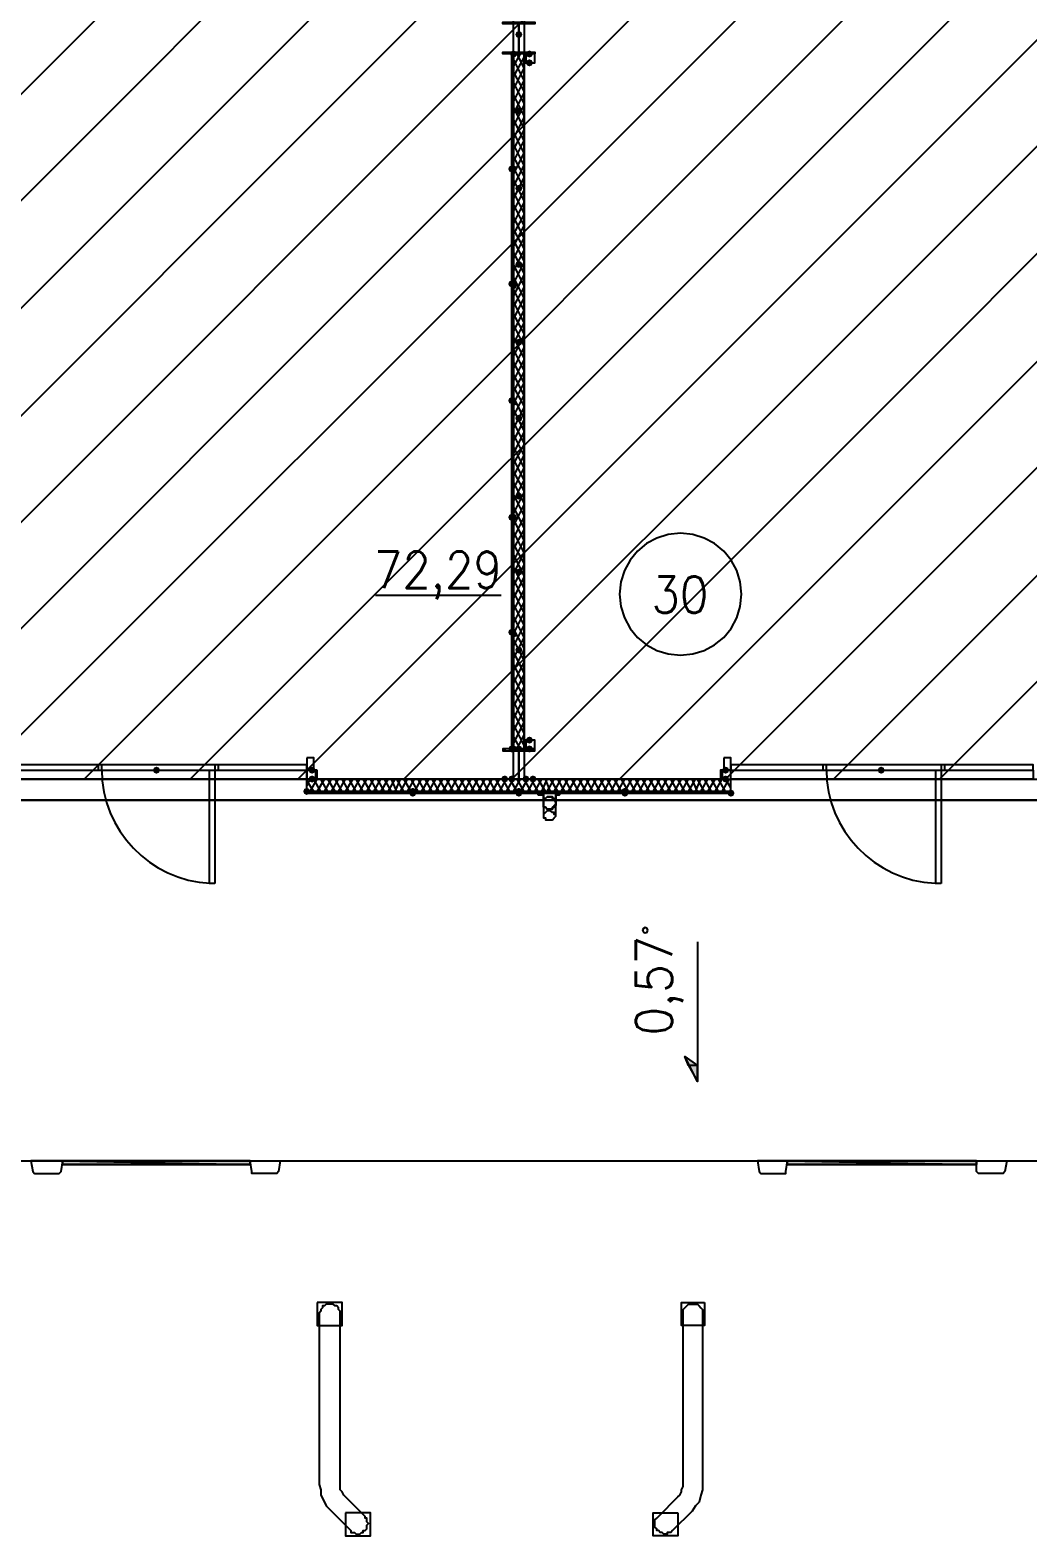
# Model space of a CAD drawing. Header units: millimetres. Extents: x 0 to 420, y 0 to 297.
# Drawn here: x 262.45 to 286.34, y 100.33 to 136.38 of the extents above; entities that cross this region are included whole.
import ezdxf

# ---------------------------------------------------------------- set-up
doc = ezdxf.new("R2010")
doc.units = ezdxf.units.MM
doc.layers.get('0').update_dxf_attribs({"linetype": 'CONTINUOUS'})
doc.styles.get("Standard").update_dxf_attribs({"font": 'STANDARD'})

msp = doc.modelspace()

# ---------------------------------------------------------------- hatches: boundary and pattern name
at = {"true_color": 0x000007}
for points in [[(274.235333, 136.271), (274.210462, 136.211204), (274.150667, 136.186333), (274.090871, 136.211204), (274.066, 136.271), (274.090871, 136.330796), (274.150667, 136.355667), (274.210462, 136.330796)], [(274.108333, 135.805333), (274.083463, 135.745537), (274.023667, 135.720667), (273.963871, 135.745537), (273.939, 135.805333), (273.963871, 135.865129), (274.023667, 135.89), (274.083462, 135.865129)], [(274.489333, 135.805333), (274.464462, 135.745537), (274.404667, 135.720667), (274.344871, 135.745537), (274.32, 135.805333), (274.344871, 135.865129), (274.404667, 135.89), (274.464462, 135.865129)], [(274.489333, 135.593667), (274.464462, 135.533871), (274.404667, 135.509), (274.344871, 135.533871), (274.32, 135.593667), (274.344871, 135.653462), (274.404667, 135.678333), (274.464462, 135.653463)], [(274.235333, 134.450667), (274.210462, 134.390871), (274.150667, 134.366), (274.090871, 134.390871), (274.066, 134.450667), (274.090871, 134.510462), (274.150667, 134.535333), (274.210462, 134.510463)], [(274.235333, 132.588), (274.210462, 132.528204), (274.150667, 132.503333), (274.090871, 132.528204), (274.066, 132.588), (274.090871, 132.647796), (274.150667, 132.672667), (274.210462, 132.647796)], [(274.235333, 130.767667), (274.210462, 130.707871), (274.150667, 130.683), (274.090871, 130.707871), (274.066, 130.767667), (274.090871, 130.827462), (274.150667, 130.852333), (274.210462, 130.827463)], [(274.235333, 128.905), (274.210462, 128.845204), (274.150667, 128.820333), (274.090871, 128.845204), (274.066, 128.905), (274.090871, 128.964796), (274.150667, 128.989667), (274.210462, 128.964796)], [(274.235333, 127.084667), (274.210462, 127.024871), (274.150667, 127), (274.090871, 127.024871), (274.066, 127.084667), (274.090871, 127.144462), (274.150667, 127.169333), (274.210462, 127.144463)], [(274.235333, 125.222), (274.210462, 125.162204), (274.150667, 125.137333), (274.090871, 125.162204), (274.066, 125.222), (274.090871, 125.281796), (274.150667, 125.306667), (274.210462, 125.281796)], [(274.235333, 123.401667), (274.210462, 123.341871), (274.150667, 123.317), (274.090871, 123.341871), (274.066, 123.401667), (274.090871, 123.461462), (274.150667, 123.486333), (274.210462, 123.461463)], [(274.235333, 121.539), (274.210462, 121.479204), (274.150667, 121.454333), (274.090871, 121.479204), (274.066, 121.539), (274.090871, 121.598796), (274.150667, 121.623667), (274.210462, 121.598796)], [(274.489333, 119.38), (274.464462, 119.320204), (274.404667, 119.295333), (274.344871, 119.320204), (274.32, 119.38), (274.344871, 119.439796), (274.404667, 119.464667), (274.464462, 119.439796)], [(274.108333, 119.168333), (274.083463, 119.108538), (274.023667, 119.083667), (273.963871, 119.108538), (273.939, 119.168333), (273.963871, 119.228129), (274.023667, 119.253), (274.083462, 119.228129)], [(274.235333, 119.168333), (274.210462, 119.108538), (274.150667, 119.083667), (274.090871, 119.108538), (274.066, 119.168333), (274.090871, 119.228129), (274.150667, 119.253), (274.210462, 119.228129)], [(274.489333, 119.168333), (274.464462, 119.108538), (274.404667, 119.083667), (274.344871, 119.108538), (274.32, 119.168333), (274.344871, 119.228129), (274.404667, 119.253), (274.464462, 119.228129)], [(265.557, 118.660333), (265.532129, 118.600538), (265.472333, 118.575667), (265.412537, 118.600538), (265.387667, 118.660333), (265.412537, 118.720129), (265.472333, 118.745), (265.532129, 118.720129)], [(265.557, 118.660333), (265.532129, 118.600538), (265.472333, 118.575667), (265.412537, 118.600538), (265.387667, 118.660333), (265.412537, 118.720129), (265.472333, 118.745), (265.532129, 118.720129)], [(269.282333, 118.660333), (269.257462, 118.600538), (269.197667, 118.575667), (269.137871, 118.600538), (269.113, 118.660333), (269.137871, 118.720129), (269.197667, 118.745), (269.257462, 118.720129)], [(279.188333, 118.660333), (279.163462, 118.600538), (279.103667, 118.575667), (279.043871, 118.600538), (279.019, 118.660333), (279.043871, 118.720129), (279.103667, 118.745), (279.163462, 118.720129)], [(282.913667, 118.660333), (282.888796, 118.600538), (282.829, 118.575667), (282.769204, 118.600538), (282.744333, 118.660333), (282.769204, 118.720129), (282.829, 118.745), (282.888796, 118.720129)], [(282.913667, 118.660333), (282.888796, 118.600538), (282.829, 118.575667), (282.769204, 118.600538), (282.744333, 118.660333), (282.769204, 118.720129), (282.829, 118.745), (282.888796, 118.720129)], [(269.282333, 118.448667), (269.257462, 118.388871), (269.197667, 118.364), (269.137871, 118.388871), (269.113, 118.448667), (269.137871, 118.508462), (269.197667, 118.533333), (269.257462, 118.508463)], [(273.896667, 118.448667), (273.871796, 118.388871), (273.812, 118.364), (273.752204, 118.388871), (273.727333, 118.448667), (273.752204, 118.508462), (273.812, 118.533333), (273.871796, 118.508463)], [(274.066, 118.448667), (274.041129, 118.388871), (273.981333, 118.364), (273.921538, 118.388871), (273.896667, 118.448667), (273.921537, 118.508462), (273.981333, 118.533333), (274.041129, 118.508463)], [(274.404667, 118.448667), (274.379796, 118.388871), (274.32, 118.364), (274.260204, 118.388871), (274.235333, 118.448667), (274.260204, 118.508462), (274.32, 118.533333), (274.379796, 118.508463)], [(274.574, 118.448667), (274.549129, 118.388871), (274.489333, 118.364), (274.429538, 118.388871), (274.404667, 118.448667), (274.429537, 118.508462), (274.489333, 118.533333), (274.549129, 118.508463)], [(279.188333, 118.448667), (279.163462, 118.388871), (279.103667, 118.364), (279.043871, 118.388871), (279.019, 118.448667), (279.043871, 118.508462), (279.103667, 118.533333), (279.163462, 118.508463)]]:
    msp.add_hatch(color=0, dxfattribs=at).paths.add_polyline_path(points, flags=0)
at = {"true_color": 0x0000fe}
for points in [[(274.108333, 135.805333), (274.083463, 135.745537), (274.023667, 135.720667), (273.963871, 135.745537), (273.939, 135.805333), (273.963871, 135.865129), (274.023667, 135.89), (274.083462, 135.865129)], [(274.108333, 135.805333), (274.083463, 135.745537), (274.023667, 135.720667), (273.963871, 135.745537), (273.939, 135.805333), (273.963871, 135.865129), (274.023667, 135.89), (274.083462, 135.865129)], [(274.066, 133.053667), (274.041129, 132.993871), (273.981333, 132.969), (273.921538, 132.993871), (273.896667, 133.053667), (273.921537, 133.113462), (273.981333, 133.138333), (274.041129, 133.113463)], [(274.108333, 133.053667), (274.083463, 132.993871), (274.023667, 132.969), (273.963871, 132.993871), (273.939, 133.053667), (273.963871, 133.113462), (274.023667, 133.138333), (274.083462, 133.113463)], [(274.066, 130.302), (274.041129, 130.242204), (273.981333, 130.217333), (273.921538, 130.242204), (273.896667, 130.302), (273.921537, 130.361796), (273.981333, 130.386667), (274.041129, 130.361796)], [(274.108333, 130.259667), (274.083463, 130.199871), (274.023667, 130.175), (273.963871, 130.199871), (273.939, 130.259667), (273.963871, 130.319462), (274.023667, 130.344333), (274.083462, 130.319463)], [(274.066, 127.508), (274.041129, 127.448204), (273.981333, 127.423333), (273.921538, 127.448204), (273.896667, 127.508), (273.921537, 127.567796), (273.981333, 127.592667), (274.041129, 127.567796)], [(274.108333, 127.465667), (274.083463, 127.405871), (274.023667, 127.381), (273.963871, 127.405871), (273.939, 127.465667), (273.963871, 127.525462), (274.023667, 127.550333), (274.083462, 127.525463)], [(274.066, 124.714), (274.041129, 124.654204), (273.981333, 124.629333), (273.921538, 124.654204), (273.896667, 124.714), (273.921537, 124.773796), (273.981333, 124.798667), (274.041129, 124.773796)], [(274.108333, 124.714), (274.083463, 124.654204), (274.023667, 124.629333), (273.963871, 124.654204), (273.939, 124.714), (273.963871, 124.773796), (274.023667, 124.798667), (274.083462, 124.773796)], [(274.066, 121.962333), (274.041129, 121.902537), (273.981333, 121.877667), (273.921538, 121.902537), (273.896667, 121.962333), (273.921537, 122.022129), (273.981333, 122.047), (274.041129, 122.022129)], [(274.108333, 121.92), (274.083463, 121.860204), (274.023667, 121.835333), (273.963871, 121.860204), (273.939, 121.92), (273.963871, 121.979796), (274.023667, 122.004667), (274.083462, 121.979796)], [(274.066, 119.168333), (274.041129, 119.108538), (273.981333, 119.083667), (273.921538, 119.108538), (273.896667, 119.168333), (273.921537, 119.228129), (273.981333, 119.253), (274.041129, 119.228129)], [(269.155333, 118.152333), (269.130462, 118.092537), (269.070667, 118.067667), (269.010871, 118.092537), (268.986, 118.152333), (269.010871, 118.212129), (269.070667, 118.237), (269.130462, 118.212129)], [(271.695333, 118.152333), (271.670462, 118.092537), (271.610667, 118.067667), (271.550871, 118.092537), (271.526, 118.152333), (271.550871, 118.212129), (271.610667, 118.237), (271.670462, 118.212129)], [(274.235333, 118.152333), (274.210462, 118.092537), (274.150667, 118.067667), (274.090871, 118.092537), (274.066, 118.152333), (274.090871, 118.212129), (274.150667, 118.237), (274.210462, 118.212129)], [(274.235333, 118.152333), (274.210462, 118.092537), (274.150667, 118.067667), (274.090871, 118.092537), (274.066, 118.152333), (274.090871, 118.212129), (274.150667, 118.237), (274.210462, 118.212129)], [(276.775333, 118.152333), (276.750463, 118.092537), (276.690667, 118.067667), (276.630871, 118.092537), (276.606, 118.152333), (276.630871, 118.212129), (276.690667, 118.237), (276.750462, 118.212129)], [(271.695333, 118.11), (271.670462, 118.050204), (271.610667, 118.025333), (271.550871, 118.050204), (271.526, 118.11), (271.550871, 118.169796), (271.610667, 118.194667), (271.670462, 118.169796)], [(274.235333, 118.11), (274.210462, 118.050204), (274.150667, 118.025333), (274.090871, 118.050204), (274.066, 118.11), (274.090871, 118.169796), (274.150667, 118.194667), (274.210462, 118.169796)], [(274.235333, 118.11), (274.210462, 118.050204), (274.150667, 118.025333), (274.090871, 118.050204), (274.066, 118.11), (274.090871, 118.169796), (274.150667, 118.194667), (274.210462, 118.169796)], [(276.775333, 118.11), (276.750463, 118.050204), (276.690667, 118.025333), (276.630871, 118.050204), (276.606, 118.11), (276.630871, 118.169796), (276.690667, 118.194667), (276.750462, 118.169796)], [(279.315333, 118.11), (279.290462, 118.050204), (279.230667, 118.025333), (279.170871, 118.050204), (279.146, 118.11), (279.170871, 118.169796), (279.230667, 118.194667), (279.290462, 118.169796)]]:
    msp.add_hatch(color=0, dxfattribs=at).paths.add_polyline_path(points, flags=0)
at = {"true_color": 0x000007}
h = msp.add_hatch(color=0, dxfattribs=at)
h.paths.add_polyline_path([(274.023667, 135.805333), (273.981333, 135.805333), (274.023667, 119.168333)], flags=0)
h.paths.add_polyline_path([(273.981333, 135.805333), (274.023667, 119.168333), (273.981333, 119.168333)], flags=0)
h = msp.add_hatch(color=0, dxfattribs=at)
h.paths.add_polyline_path([(274.150667, 118.152333), (269.070667, 118.152333), (274.150667, 118.11)], flags=0)
h.paths.add_polyline_path([(269.070667, 118.152333), (274.150667, 118.11), (269.070667, 118.11)], flags=0)
h = msp.add_hatch(color=0, dxfattribs=at)
h.paths.add_polyline_path([(279.230667, 118.152333), (274.150667, 118.152333), (279.230667, 118.11)], flags=0)
h.paths.add_polyline_path([(274.150667, 118.152333), (279.230667, 118.11), (274.150667, 118.11)], flags=0)
h = msp.add_hatch(color=0, dxfattribs=at)
h.paths.add_polyline_path([(278.13, 111.802333), (278.426333, 111.590667), (278.214667, 111.590667)], flags=0)
h.paths.add_polyline_path([(278.426333, 111.590667), (278.214667, 111.590667), (278.426333, 111.209667)], flags=0)
at = {"true_color": 0x0000fc}
h = msp.add_hatch(color=0, dxfattribs=at)
h.paths.add_polyline_path([(267.716, 109.304667), (263.228667, 109.304667), (267.716, 109.22)], flags=0)
h.paths.add_polyline_path([(263.228667, 109.304667), (267.716, 109.22), (263.228667, 109.22)], flags=0)
h = msp.add_hatch(color=0, dxfattribs=at)
h.paths.add_polyline_path([(285.115, 109.304667), (280.585333, 109.304667), (285.115, 109.22)], flags=0)
h.paths.add_polyline_path([(280.585333, 109.304667), (285.115, 109.22), (280.585333, 109.22)], flags=0)

# ---------------------------------------------------------------- linework, layer by layer
at = {"color": 0, "true_color": 0x000007}
for points in [[(105.156, 117.940667), (390.990667, 117.940667), (390.990667, 235.627333), (105.156, 235.627333)], [(274.023667, 118.448667), (274.023667, 152.908), (273.769667, 152.908), (260.604, 152.908), (256.413, 152.908), (256.413, 118.448667)], [(274.277667, 118.448667), (291.380333, 118.448667), (291.380333, 152.908), (291.168667, 152.908), (278.003, 152.908), (274.277667, 152.908)], [(274.531667, 135.805333), (273.769667, 135.805333), (273.769667, 135.847667), (274.150667, 135.847667), (274.150667, 136.525), (273.769667, 136.525), (273.769667, 136.567333), (274.531667, 136.567333), (274.531667, 136.525), (274.150667, 136.525), (274.150667, 135.847667), (274.531667, 135.847667)], [(274.023667, 135.805333), (273.981333, 135.805333), (274.023667, 119.168333)], [(273.981333, 135.805333), (274.023667, 119.168333), (273.981333, 119.168333)], [(274.023667, 119.168333), (274.023667, 135.805333), (273.981333, 135.805333), (273.981333, 119.168333)], [(274.023667, 119.168333), (274.023667, 135.805333), (273.981333, 135.805333), (273.981333, 119.168333)], [(274.023667, 135.805333), (274.023667, 119.168333), (274.277667, 119.168333), (274.277667, 135.805333)], [(274.531667, 135.805333), (274.32, 135.805333), (274.32, 135.593667), (274.531667, 135.593667), (274.531667, 135.805333), (274.277667, 135.805333), (274.277667, 135.593667), (274.531667, 135.593667)], [(274.531667, 119.38), (274.32, 119.38), (274.32, 119.168333), (274.531667, 119.168333), (274.531667, 119.38), (274.277667, 119.38), (274.277667, 119.168333), (274.531667, 119.168333)], [(269.070667, 118.956667), (269.070667, 118.660333), (269.24, 118.660333), (269.24, 118.956667)], [(274.531667, 119.168333), (273.769667, 119.168333), (273.769667, 119.126), (274.150667, 119.126), (274.150667, 118.448667), (273.769667, 118.448667), (274.531667, 118.448667), (274.150667, 118.448667), (274.150667, 119.126), (274.531667, 119.126)], [(279.061333, 118.956667), (279.061333, 118.660333), (279.230667, 118.660333), (279.230667, 118.956667)], [(261.831667, 118.660333), (269.070667, 118.660333), (269.070667, 118.787333), (261.831667, 118.787333)], [(264.075333, 118.660333), (264.16, 118.660333), (264.16, 118.787333), (264.075333, 118.787333)], [(266.869333, 115.951), (266.742333, 115.951), (266.742333, 118.660333), (266.869333, 118.660333)], [(266.869333, 118.660333), (266.954, 118.660333), (266.954, 118.787333), (266.869333, 118.787333)], [(269.324667, 118.660333), (269.070667, 118.660333), (269.070667, 118.448667), (269.324667, 118.448667)], [(269.282333, 118.660333), (269.282333, 118.448667), (269.070667, 118.448667), (269.070667, 118.660333)], [(279.230667, 118.660333), (279.019, 118.660333), (279.019, 118.448667), (279.230667, 118.448667), (279.230667, 118.660333), (278.976667, 118.660333), (278.976667, 118.448667), (279.230667, 118.448667)], [(279.230667, 118.660333), (286.469667, 118.660333), (286.469667, 118.787333), (279.230667, 118.787333)], [(281.432, 118.660333), (281.516667, 118.660333), (281.516667, 118.787333), (281.432, 118.787333)], [(284.268333, 115.951), (284.141333, 115.951), (284.141333, 118.660333), (284.268333, 118.660333)], [(284.268333, 118.660333), (284.353, 118.660333), (284.353, 118.787333), (284.268333, 118.787333)], [(117.263333, 109.304667), (378.883333, 109.304667), (378.883333, 117.940667), (117.263333, 117.940667)], [(274.150667, 118.152333), (269.070667, 118.152333), (274.150667, 118.11)], [(269.070667, 118.152333), (274.150667, 118.11), (269.070667, 118.11)], [(269.070667, 118.11), (274.150667, 118.11), (274.150667, 118.152333), (269.070667, 118.152333)], [(269.070667, 118.11), (274.150667, 118.11), (274.150667, 118.152333), (269.070667, 118.152333)], [(279.230667, 118.152333), (274.150667, 118.152333), (279.230667, 118.11)], [(274.150667, 118.152333), (279.230667, 118.11), (274.150667, 118.11)], [(279.230667, 118.152333), (274.150667, 118.152333), (274.150667, 118.11), (279.230667, 118.11)], [(279.230667, 118.152333), (274.150667, 118.152333), (274.150667, 118.11), (279.230667, 118.11)], [(274.616333, 118.11), (274.616333, 118.067667), (274.743333, 118.067667), (274.743333, 117.856), (274.743333, 117.813667), (274.743333, 117.771333), (274.785667, 117.771333), (274.828, 117.729), (274.870333, 117.729), (274.912667, 117.729), (274.955, 117.729), (274.955, 117.771333), (274.997333, 117.771333), (274.997333, 117.813667), (275.039667, 117.813667), (275.039667, 117.856), (275.039667, 118.067667), (275.124333, 118.067667), (275.124333, 118.11), (275.039667, 118.11), (275.039667, 117.856), (274.997333, 117.813667), (274.997333, 117.771333), (274.955, 117.771333), (274.955, 117.729), (274.912667, 117.729), (274.870333, 117.729), (274.828, 117.729), (274.785667, 117.771333), (274.743333, 117.771333), (274.743333, 117.813667), (274.743333, 117.856), (274.743333, 118.11), (274.616333, 118.11), (274.616333, 118.067667), (274.743333, 118.067667), (274.743333, 117.856), (274.743333, 117.813667), (274.743333, 117.771333), (274.785667, 117.771333), (274.828, 117.729), (274.870333, 117.729), (274.912667, 117.729), (274.955, 117.729), (274.955, 117.771333), (274.997333, 117.771333), (274.997333, 117.813667), (275.039667, 117.813667), (275.039667, 117.856), (275.039667, 118.067667), (275.124333, 118.067667), (275.124333, 118.11), (275.039667, 118.11), (275.039667, 117.856), (274.997333, 117.813667), (274.997333, 117.771333), (274.955, 117.771333), (274.955, 117.729), (274.912667, 117.729), (274.870333, 117.729), (274.828, 117.729), (274.785667, 117.771333), (274.743333, 117.771333), (274.743333, 117.813667), (274.743333, 117.856), (274.743333, 118.11), (274.616333, 118.11), (274.743333, 118.11), (274.743333, 117.856), (274.743333, 117.813667), (274.743333, 117.771333), (274.785667, 117.771333), (274.828, 117.729), (274.870333, 117.729), (274.912667, 117.729), (274.955, 117.729), (274.955, 117.771333), (274.997333, 117.771333), (274.997333, 117.813667), (275.039667, 117.856), (275.039667, 118.11), (275.124333, 118.11), (275.124333, 118.067667), (275.039667, 118.067667), (275.039667, 117.856), (275.039667, 117.813667), (274.997333, 117.813667), (274.997333, 117.771333), (274.955, 117.771333), (274.955, 117.729), (274.912667, 117.729), (274.870333, 117.729), (274.828, 117.729), (274.785667, 117.771333), (274.743333, 117.771333), (274.743333, 117.813667), (274.743333, 117.856), (274.743333, 118.067667), (274.616333, 118.067667)], [(274.743333, 117.856), (274.743333, 117.898333), (274.743333, 117.940667), (274.743333, 117.983), (274.785667, 117.983), (274.828, 118.025333), (274.870333, 118.025333), (274.912667, 118.025333), (274.955, 118.025333), (274.955, 117.983), (274.997333, 117.983), (274.997333, 117.940667), (275.039667, 117.898333), (275.039667, 117.856), (274.997333, 117.813667), (274.997333, 117.771333), (274.955, 117.771333), (274.955, 117.729), (274.912667, 117.729), (274.870333, 117.729), (274.828, 117.729), (274.785667, 117.771333), (274.743333, 117.771333), (274.743333, 117.813667), (274.743333, 117.856), (274.743333, 117.813667), (274.743333, 117.771333), (274.785667, 117.771333), (274.828, 117.729), (274.870333, 117.729), (274.912667, 117.729), (274.955, 117.729), (274.955, 117.771333), (274.997333, 117.771333), (274.997333, 117.813667), (275.039667, 117.856), (275.039667, 117.898333), (274.997333, 117.940667), (274.997333, 117.983), (274.955, 117.983), (274.955, 118.025333), (274.912667, 118.025333), (274.870333, 118.025333), (274.828, 118.025333), (274.785667, 117.983), (274.743333, 117.983), (274.743333, 117.940667), (274.743333, 117.898333)], [(275.039667, 117.856), (275.039667, 117.898333), (274.997333, 117.940667), (274.997333, 117.983), (274.955, 117.983), (274.955, 118.025333), (274.912667, 118.025333), (274.870333, 118.025333), (274.828, 118.025333), (274.785667, 117.983), (274.743333, 117.983), (274.743333, 117.940667), (274.743333, 117.898333), (274.743333, 117.856), (274.743333, 117.813667), (274.743333, 117.771333), (274.785667, 117.771333), (274.828, 117.729), (274.870333, 117.729), (274.912667, 117.729), (274.955, 117.729), (274.955, 117.771333), (274.997333, 117.771333), (274.997333, 117.813667)], [(274.743333, 117.559667), (274.743333, 117.517333), (274.785667, 117.517333), (274.785667, 117.475), (274.828, 117.475), (274.870333, 117.475), (274.912667, 117.475), (274.955, 117.475), (274.997333, 117.517333), (275.039667, 117.559667), (275.039667, 117.602), (274.997333, 117.602), (274.997333, 117.644333), (274.955, 117.644333), (274.912667, 117.686667), (274.870333, 117.686667), (274.828, 117.686667), (274.785667, 117.644333), (274.743333, 117.602)], [(277.241, 114.829167), (277.222394, 114.874061), (277.1775, 114.892667), (277.132606, 114.874061), (277.114, 114.829167), (277.132606, 114.784272), (277.1775, 114.765667), (277.222394, 114.784272)], [(278.13, 111.802333), (278.426333, 111.590667), (278.214667, 111.590667)], [(278.426333, 111.590667), (278.214667, 111.590667), (278.426333, 111.209667)], [(262.466667, 109.304667), (262.509, 109.050667), (262.551333, 109.008333), (263.144, 109.008333), (263.186333, 109.050667), (263.228667, 109.304667)], [(267.716, 109.22), (263.228667, 109.22), (263.228667, 109.304667), (267.716, 109.304667)], [(268.435667, 109.304667), (268.393333, 109.050667), (268.351, 109.008333), (267.758333, 109.008333), (267.758333, 109.050667), (267.716, 109.304667)], [(279.865667, 109.304667), (279.908, 109.050667), (279.950333, 109.008333), (280.543, 109.008333), (280.543, 109.050667), (280.585333, 109.304667)], [(285.115, 109.22), (280.585333, 109.22), (280.585333, 109.304667), (285.115, 109.304667)], [(285.834667, 109.304667), (285.792333, 109.050667), (285.75, 109.008333), (285.157333, 109.008333), (285.115, 109.050667), (285.115, 109.304667)], [(263.652, 109.22), (263.228667, 109.22), (263.652, 109.22), (264.498667, 109.22)], [(263.228667, 109.22), (263.355667, 109.22), (263.228667, 109.22), (263.948333, 109.22)], [(264.244667, 109.22), (263.652, 109.22), (264.244667, 109.22), (265.091333, 109.22)], [(264.795, 109.22), (264.244667, 109.22), (264.795, 109.22), (265.684, 109.22)], [(265.387667, 109.22), (264.795, 109.22), (265.387667, 109.22), (266.234333, 109.22)], [(265.980333, 109.22), (265.387667, 109.22), (265.980333, 109.22), (266.827, 109.22)], [(266.530667, 109.22), (265.980333, 109.22), (266.530667, 109.22), (267.419667, 109.22), (266.530667, 109.22), (265.980333, 109.22), (266.530667, 109.22), (267.419667, 109.22)], [(267.123333, 109.22), (266.530667, 109.22), (267.123333, 109.22), (267.716, 109.22)], [(267.716, 109.22), (267.123333, 109.22)], [(281.051, 109.22), (280.585333, 109.22), (281.051, 109.22), (281.897667, 109.22)], [(280.585333, 109.22), (280.754667, 109.22), (280.585333, 109.22), (281.347333, 109.22)], [(281.601333, 109.22), (281.051, 109.22), (281.601333, 109.22), (282.490333, 109.22)], [(282.194, 109.22), (281.601333, 109.22), (282.194, 109.22), (283.083, 109.22)], [(282.786667, 109.22), (282.194, 109.22), (282.786667, 109.22), (283.633333, 109.22)], [(283.337, 109.22), (282.786667, 109.22), (283.337, 109.22), (284.226, 109.22)], [(283.929667, 109.22), (283.337, 109.22), (283.929667, 109.22), (284.818667, 109.22), (283.929667, 109.22), (283.337, 109.22), (283.929667, 109.22), (284.818667, 109.22)], [(284.522333, 109.22), (283.929667, 109.22), (284.522333, 109.22), (285.115, 109.22)], [(285.115, 109.22), (284.522333, 109.22)], [(269.324667, 105.918), (269.324667, 105.367667), (269.917333, 105.367667), (269.917333, 105.918)], [(269.367, 105.621667), (269.367, 101.557667), (269.409333, 101.430667), (269.409333, 101.303667), (269.494, 101.134333), (269.536333, 101.049667), (269.663333, 100.922667), (270.129, 100.457), (270.129, 100.414667), (270.171333, 100.414667), (270.213667, 100.414667), (270.256, 100.372333), (270.298333, 100.372333), (270.340667, 100.372333), (270.383, 100.414667), (270.425333, 100.414667), (270.425333, 100.457), (270.467667, 100.457), (270.51, 100.499333), (270.51, 100.541667), (270.51, 100.584), (270.552333, 100.626333), (270.51, 100.668667), (270.51, 100.711), (270.51, 100.753333), (270.467667, 100.753333), (270.467667, 100.795667), (270.002, 101.261333), (269.959667, 101.303667), (269.917333, 101.388333), (269.875, 101.430667), (269.875, 101.515333), (269.875, 101.557667), (269.875, 105.621667), (269.875, 105.664), (269.875, 105.706333), (269.832667, 105.748667), (269.832667, 105.791), (269.790333, 105.833333), (269.748, 105.833333), (269.705667, 105.875667), (269.663333, 105.875667), (269.621, 105.875667), (269.578667, 105.875667), (269.536333, 105.875667), (269.494, 105.833333), (269.451667, 105.833333), (269.451667, 105.791), (269.409333, 105.748667), (269.409333, 105.706333), (269.367, 105.664)], [(278.553333, 105.621667), (278.553333, 101.557667), (278.553333, 101.430667), (278.511, 101.303667), (278.468667, 101.134333), (278.384, 101.049667), (278.299333, 100.922667), (277.833667, 100.457), (277.791333, 100.414667), (277.749, 100.414667), (277.706667, 100.414667), (277.706667, 100.372333), (277.664333, 100.372333), (277.622, 100.372333), (277.579667, 100.414667), (277.537333, 100.414667), (277.495, 100.457), (277.452667, 100.457), (277.452667, 100.499333), (277.410333, 100.541667), (277.410333, 100.584), (277.410333, 100.626333), (277.410333, 100.668667), (277.410333, 100.711), (277.452667, 100.753333), (277.495, 100.795667), (277.960667, 101.261333), (278.003, 101.303667), (278.045333, 101.388333), (278.045333, 101.430667), (278.087667, 101.515333), (278.087667, 101.557667), (278.087667, 105.621667), (278.087667, 105.664), (278.087667, 105.706333), (278.087667, 105.748667), (278.13, 105.791), (278.172333, 105.833333), (278.214667, 105.875667), (278.257, 105.875667), (278.299333, 105.875667), (278.341667, 105.875667), (278.384, 105.875667), (278.426333, 105.875667), (278.468667, 105.833333), (278.511, 105.791), (278.553333, 105.748667), (278.553333, 105.706333), (278.553333, 105.664)], [(278.595667, 105.918), (278.595667, 105.367667), (278.045333, 105.367667), (278.045333, 105.918)], [(270.002, 100.880333), (270.002, 100.33), (270.594667, 100.33), (270.594667, 100.880333)], [(277.960667, 100.880333), (277.960667, 100.33), (277.368, 100.33), (277.368, 100.880333)]]:
    msp.add_lwpolyline(points, close=True, dxfattribs=at)
at = {"color": 0, "true_color": 0x000004}
for points in [[(256.413001, 129.031999), (291.761334, 164.380333)], [(256.413001, 126.491999), (294.301334, 164.380333)], [(256.413001, 123.909666), (296.883667, 164.380333)], [(256.413001, 121.327333), (299.423667, 164.380333)], [(256.413001, 118.787333), (302.006, 164.380333)], [(258.614334, 118.448666), (304.546, 164.380333)], [(261.154334, 118.448666), (307.128334, 164.380333)], [(263.736667, 118.448666), (309.668334, 164.380333)], [(266.276667, 118.448666), (312.250667, 164.380333)], [(268.859001, 118.448666), (314.790667, 164.380333)], [(271.399001, 118.448666), (317.373, 164.380333)], [(273.981334, 118.448666), (319.913, 164.380333)], [(276.563667, 118.448666), (322.495334, 164.380333)], [(279.103667, 118.448666), (325.035334, 164.380333)], [(281.686001, 118.448666), (327.617667, 164.380333)], [(284.226001, 118.448666), (330.157667, 164.380333)]]:
    msp.add_lwpolyline(points, dxfattribs=at)
at = {"color": 0, "true_color": 0x000007}
for points in [[(274.150667, 135.805333), (274.150667, 136.567333)], [(273.812, 135.805333), (273.812, 135.847667)], [(273.981333, 135.805333), (273.981333, 135.847667)], [(274.023667, 135.805333), (274.023667, 119.168333), (273.981333, 135.805333), (273.981333, 119.168333)], [(274.023667, 135.509), (274.193, 135.805333)], [(274.023667, 135.255), (274.277667, 135.720667)], [(274.277667, 135.170333), (274.023667, 135.678333)], [(274.277667, 135.466667), (274.108333, 135.805333)], [(274.277667, 135.763), (274.277667, 135.805333)], [(274.32, 135.805333), (274.32, 135.847667)], [(274.489333, 135.805333), (274.489333, 135.847667)], [(274.023667, 134.958667), (274.277667, 135.466667)], [(274.277667, 134.916333), (274.023667, 135.382)], [(274.023667, 134.662333), (274.277667, 135.170333)], [(274.277667, 134.62), (274.023667, 135.128)], [(274.023667, 134.366), (274.277667, 134.874)], [(274.277667, 134.323667), (274.023667, 134.831667)], [(274.023667, 134.069667), (274.277667, 134.577667)], [(274.277667, 134.027333), (274.023667, 134.535333)], [(274.023667, 133.773333), (274.277667, 134.281333)], [(274.277667, 133.731), (274.023667, 134.239)], [(274.023667, 133.519333), (274.277667, 133.985)], [(274.277667, 133.434667), (274.023667, 133.942667)], [(274.023667, 133.223), (274.277667, 133.731)], [(274.277667, 133.138333), (274.023667, 133.646333)], [(274.023667, 132.926667), (274.277667, 133.434667)], [(274.277667, 132.884333), (274.023667, 133.35)], [(274.023667, 132.630333), (274.277667, 133.138333)], [(274.277667, 132.588), (274.023667, 133.096)], [(274.023667, 132.334), (274.277667, 132.842)], [(274.277667, 132.291667), (274.023667, 132.799667)], [(274.023667, 132.037667), (274.277667, 132.545667)], [(274.277667, 131.995333), (274.023667, 132.503333)], [(274.023667, 131.741333), (274.277667, 132.249333)], [(274.277667, 131.699), (274.023667, 132.207)], [(274.023667, 131.487333), (274.277667, 131.953)], [(274.277667, 131.402667), (274.023667, 131.910667)], [(274.023667, 131.191), (274.277667, 131.699)], [(274.277667, 131.148667), (274.023667, 131.614333)], [(274.023667, 130.894667), (274.277667, 131.402667)], [(274.277667, 130.852333), (274.023667, 131.360333)], [(274.023667, 130.598333), (274.277667, 131.106333)], [(274.277667, 130.556), (274.023667, 131.064)], [(274.023667, 130.302), (274.277667, 130.81)], [(274.277667, 130.259667), (274.023667, 130.767667)], [(274.023667, 130.005667), (274.277667, 130.513667)], [(274.277667, 129.963333), (274.023667, 130.471333)], [(274.023667, 129.751667), (274.277667, 130.217333)], [(274.277667, 129.667), (274.023667, 130.175)], [(274.023667, 129.455333), (274.277667, 129.963333)], [(274.277667, 129.370667), (274.023667, 129.878667)], [(274.023667, 129.159), (274.277667, 129.667)], [(274.277667, 129.116667), (274.023667, 129.582333)], [(274.023667, 128.862667), (274.277667, 129.370667)], [(274.277667, 128.820333), (274.023667, 129.328333)], [(274.023667, 128.566333), (274.277667, 129.074333)], [(274.277667, 128.524), (274.023667, 129.032)], [(274.023667, 128.27), (274.277667, 128.778)], [(274.277667, 128.227667), (274.023667, 128.735667)], [(274.023667, 127.973667), (274.277667, 128.481667)], [(274.277667, 127.931333), (274.023667, 128.439333)], [(274.023667, 127.719667), (274.277667, 128.185333)], [(274.277667, 127.635), (274.023667, 128.143)], [(274.023667, 127.423333), (274.277667, 127.931333)], [(274.277667, 127.381), (274.023667, 127.846667)], [(274.023667, 127.127), (274.277667, 127.635)], [(274.277667, 127.084667), (274.023667, 127.592667)], [(274.023667, 126.830667), (274.277667, 127.338667)], [(274.277667, 126.788333), (274.023667, 127.296333)], [(274.023667, 126.534333), (274.277667, 127.042333)], [(274.277667, 126.492), (274.023667, 127)], [(274.023667, 126.238), (274.277667, 126.746)], [(274.277667, 126.195667), (274.023667, 126.703667)], [(274.023667, 125.984), (274.277667, 126.449667)], [(274.277667, 125.899333), (274.023667, 126.407333)], [(274.023667, 125.687667), (274.277667, 126.195667)], [(274.277667, 125.603), (274.023667, 126.111)], [(274.023667, 125.391333), (274.277667, 125.899333)], [(274.277667, 125.349), (274.023667, 125.814667)], [(274.023667, 125.095), (274.277667, 125.603)], [(274.277667, 125.052667), (274.023667, 125.560667)], [(274.023667, 124.798667), (274.277667, 125.306667)], [(274.277667, 124.756333), (274.023667, 125.264333)], [(274.023667, 124.502333), (274.277667, 125.010333)], [(274.277667, 124.46), (274.023667, 124.968)], [(274.023667, 124.206), (274.277667, 124.714)], [(274.277667, 124.163667), (274.023667, 124.671667)], [(274.023667, 123.952), (274.277667, 124.417667)], [(274.277667, 123.867333), (274.023667, 124.375333)], [(274.023667, 123.655667), (274.277667, 124.163667)], [(274.277667, 123.613333), (274.023667, 124.079)], [(279.484667, 122.8725), (279.454995, 123.166844), (279.369894, 123.440996), (279.235238, 123.689083), (279.056899, 123.905232), (278.840749, 124.083572), (278.592662, 124.218228), (278.31851, 124.303328), (278.024167, 124.333), (277.729823, 124.303328), (277.455671, 124.218228), (277.207584, 124.083572), (276.991434, 123.905232), (276.813095, 123.689083), (276.678439, 123.440996), (276.593339, 123.166844), (276.563667, 122.8725)], [(274.023667, 123.359333), (274.277667, 123.867333)], [(274.277667, 123.317), (274.023667, 123.825)], [(274.023667, 123.063), (274.277667, 123.571)], [(274.277667, 123.020667), (274.023667, 123.528667)], [(274.023667, 122.766667), (274.277667, 123.274667)], [(274.277667, 122.724333), (274.023667, 123.232333)], [(274.023667, 122.470333), (274.277667, 122.978333)], [(274.277667, 122.428), (274.023667, 122.936)], [(270.721667, 122.851333), (273.727333, 122.851333)], [(274.023667, 122.174), (274.277667, 122.682)], [(274.277667, 122.131667), (274.023667, 122.639667)], [(276.563667, 122.8725), (276.593339, 122.578156), (276.678439, 122.304004), (276.813095, 122.055917), (276.991434, 121.839768), (277.207584, 121.661428), (277.455671, 121.526772), (277.729823, 121.441672), (278.024167, 121.412), (278.31851, 121.441672), (278.592662, 121.526772), (278.840749, 121.661428), (279.056899, 121.839768), (279.235238, 122.055917), (279.369894, 122.304004), (279.454995, 122.578156), (279.484667, 122.8725)], [(274.023667, 121.92), (274.277667, 122.428)], [(274.277667, 121.835333), (274.023667, 122.343333)], [(274.023667, 121.623667), (274.277667, 122.131667)], [(274.277667, 121.581333), (274.023667, 122.047)], [(274.023667, 121.327333), (274.277667, 121.835333)], [(274.277667, 121.285), (274.023667, 121.793)], [(274.023667, 121.031), (274.277667, 121.539)], [(274.277667, 120.988667), (274.023667, 121.496667)], [(274.023667, 120.734667), (274.277667, 121.242667)], [(274.277667, 120.692333), (274.023667, 121.200333)], [(274.023667, 120.438333), (274.277667, 120.946333)], [(274.277667, 120.396), (274.023667, 120.904)], [(274.023667, 120.184333), (274.277667, 120.65)], [(274.277667, 120.099667), (274.023667, 120.607667)], [(274.023667, 119.888), (274.277667, 120.396)], [(274.277667, 119.803333), (274.023667, 120.311333)], [(274.023667, 119.591667), (274.277667, 120.099667)], [(274.277667, 119.549333), (274.023667, 120.057333)], [(274.023667, 119.295333), (274.277667, 119.803333)], [(274.277667, 119.253), (274.023667, 119.761)], [(274.193, 119.168333), (274.023667, 119.464667)], [(274.108333, 119.168333), (274.277667, 119.507)], [(273.812, 119.168333), (273.812, 119.126)], [(273.981333, 119.168333), (273.981333, 119.126)], [(274.150667, 119.168333), (274.150667, 118.448667)], [(274.277667, 119.168333), (274.277667, 119.210667)], [(274.32, 119.168333), (274.32, 119.126)], [(274.489333, 119.168333), (274.489333, 119.126)], [(261.831667, 118.533333), (261.831667, 118.660333), (265.472333, 118.660333)], [(264.160021, 118.671289), (264.174178, 118.401895), (264.213805, 118.13985), (264.277688, 117.886424), (264.364608, 117.642888), (264.473351, 117.410509), (264.602701, 117.19056), (264.75144, 116.98431), (264.918354, 116.793028), (265.102226, 116.617985), (265.301839, 116.46045), (265.515978, 116.321694), (265.743427, 116.202987), (265.98297, 116.105597), (266.23339, 116.030797), (266.493471, 115.979854), (266.761997, 115.95404)], [(265.472333, 118.660333), (269.070667, 118.660333), (269.070667, 118.533333)], [(279.230667, 118.533333), (279.230667, 118.660333), (282.829, 118.660333)], [(281.516688, 118.671289), (281.530845, 118.401895), (281.570472, 118.13985), (281.634354, 117.886424), (281.721275, 117.642888), (281.830018, 117.410509), (281.959367, 117.19056), (282.108107, 116.98431), (282.275021, 116.793028), (282.458892, 116.617985), (282.658506, 116.46045), (282.872645, 116.321694), (283.100094, 116.202987), (283.339637, 116.105597), (283.590056, 116.030797), (283.850137, 115.979854), (284.118664, 115.95404)], [(282.829, 118.660333), (286.469667, 118.660333), (286.469667, 118.533333)], [(265.472333, 118.448667), (261.831667, 118.448667), (261.831667, 118.533333)], [(269.070667, 118.533333), (269.070667, 118.448667), (265.472333, 118.448667)], [(269.070667, 118.279333), (269.155333, 118.448667)], [(269.070667, 118.152333), (269.070667, 118.448667)], [(269.070667, 118.152333), (269.070667, 118.448667)], [(269.24, 118.152333), (269.070667, 118.406333)], [(269.155333, 118.152333), (269.324667, 118.448667)], [(269.409333, 118.152333), (269.24, 118.448667)], [(279.061333, 118.448667), (269.24, 118.448667)], [(269.324667, 118.152333), (269.494, 118.448667)], [(269.578667, 118.152333), (269.409333, 118.448667)], [(269.494, 118.152333), (269.663333, 118.448667)], [(269.748, 118.152333), (269.578667, 118.448667)], [(269.663333, 118.152333), (269.832667, 118.448667)], [(269.917333, 118.152333), (269.748, 118.448667)], [(269.832667, 118.152333), (270.002, 118.448667)], [(270.086667, 118.152333), (269.917333, 118.448667)], [(270.002, 118.152333), (270.171333, 118.448667)], [(270.256, 118.152333), (270.086667, 118.448667)], [(270.171333, 118.152333), (270.340667, 118.448667)], [(270.425333, 118.152333), (270.256, 118.448667)], [(270.340667, 118.152333), (270.51, 118.448667)], [(270.594667, 118.152333), (270.425333, 118.448667)], [(270.51, 118.152333), (270.679333, 118.448667)], [(270.764, 118.152333), (270.594667, 118.448667)], [(270.679333, 118.152333), (270.848667, 118.448667)], [(270.933333, 118.152333), (270.764, 118.448667)], [(270.848667, 118.152333), (271.018, 118.448667)], [(271.102667, 118.152333), (270.933333, 118.448667)], [(271.018, 118.152333), (271.187333, 118.448667)], [(271.229667, 118.152333), (271.102667, 118.448667)], [(271.187333, 118.152333), (271.314333, 118.448667)], [(271.399, 118.152333), (271.229667, 118.448667)], [(271.314333, 118.152333), (271.483667, 118.448667)], [(271.568333, 118.152333), (271.399, 118.448667)], [(271.483667, 118.152333), (271.653, 118.448667)], [(271.737667, 118.152333), (271.568333, 118.448667)], [(271.653, 118.152333), (271.822333, 118.448667)], [(271.907, 118.152333), (271.737667, 118.448667)], [(271.822333, 118.152333), (271.991667, 118.448667)], [(272.076333, 118.152333), (271.907, 118.448667)], [(271.991667, 118.152333), (272.161, 118.448667)], [(272.245667, 118.152333), (272.076333, 118.448667)], [(272.161, 118.152333), (272.330333, 118.448667)], [(272.415, 118.152333), (272.245667, 118.448667)], [(272.330333, 118.152333), (272.499667, 118.448667)], [(272.584333, 118.152333), (272.415, 118.448667)], [(272.499667, 118.152333), (272.669, 118.448667)], [(272.753667, 118.152333), (272.584333, 118.448667)], [(272.669, 118.152333), (272.838333, 118.448667)], [(272.923, 118.152333), (272.753667, 118.448667)], [(272.838333, 118.152333), (273.007667, 118.448667)], [(273.092333, 118.152333), (272.923, 118.448667)], [(273.007667, 118.152333), (273.177, 118.448667)], [(273.261667, 118.152333), (273.092333, 118.448667)], [(273.177, 118.152333), (273.346333, 118.448667)], [(273.431, 118.152333), (273.261667, 118.448667)], [(273.346333, 118.152333), (273.515667, 118.448667)], [(273.600333, 118.152333), (273.431, 118.448667)], [(273.515667, 118.152333), (273.685, 118.448667)], [(273.769667, 118.152333), (273.600333, 118.448667)], [(273.685, 118.152333), (273.854333, 118.448667)], [(273.939, 118.152333), (273.769667, 118.448667)], [(273.854333, 118.152333), (274.023667, 118.448667)], [(274.108333, 118.152333), (273.939, 118.448667)], [(274.023667, 118.152333), (274.193, 118.448667)], [(274.277667, 118.152333), (274.108333, 118.448667)], [(274.193, 118.152333), (274.362333, 118.448667)], [(274.447, 118.152333), (274.277667, 118.448667)], [(274.362333, 118.152333), (274.531667, 118.448667)], [(274.616333, 118.152333), (274.447, 118.448667)], [(274.531667, 118.152333), (274.701, 118.448667)], [(274.785667, 118.152333), (274.616333, 118.448667)], [(274.701, 118.152333), (274.828, 118.448667)], [(274.912667, 118.152333), (274.785667, 118.448667)], [(274.828, 118.152333), (274.997333, 118.448667)], [(275.082, 118.152333), (274.912667, 118.448667)], [(274.997333, 118.152333), (275.166667, 118.448667)], [(275.251333, 118.152333), (275.082, 118.448667)], [(275.166667, 118.152333), (275.336, 118.448667)], [(275.420667, 118.152333), (275.251333, 118.448667)], [(275.336, 118.152333), (275.505333, 118.448667)], [(275.59, 118.152333), (275.420667, 118.448667)], [(275.505333, 118.152333), (275.674667, 118.448667)], [(275.759333, 118.152333), (275.59, 118.448667)], [(275.674667, 118.152333), (275.844, 118.448667)], [(275.928667, 118.152333), (275.759333, 118.448667)], [(275.844, 118.152333), (276.013333, 118.448667)], [(276.098, 118.152333), (275.928667, 118.448667)], [(276.013333, 118.152333), (276.182667, 118.448667)], [(276.267333, 118.152333), (276.098, 118.448667)], [(276.182667, 118.152333), (276.352, 118.448667)], [(276.436667, 118.152333), (276.267333, 118.448667)], [(276.352, 118.152333), (276.521333, 118.448667)], [(276.606, 118.152333), (276.436667, 118.448667)], [(276.521333, 118.152333), (276.690667, 118.448667)], [(276.775333, 118.152333), (276.606, 118.448667)], [(276.690667, 118.152333), (276.86, 118.448667)], [(276.944667, 118.152333), (276.775333, 118.448667)], [(276.86, 118.152333), (277.029333, 118.448667)], [(277.114, 118.152333), (276.944667, 118.448667)], [(277.029333, 118.152333), (277.198667, 118.448667)], [(277.283333, 118.152333), (277.114, 118.448667)], [(277.198667, 118.152333), (277.368, 118.448667)], [(277.452667, 118.152333), (277.283333, 118.448667)], [(277.368, 118.152333), (277.537333, 118.448667)], [(277.622, 118.152333), (277.452667, 118.448667)], [(277.537333, 118.152333), (277.706667, 118.448667)], [(277.791333, 118.152333), (277.622, 118.448667)], [(277.706667, 118.152333), (277.876, 118.448667)], [(277.960667, 118.152333), (277.791333, 118.448667)], [(277.876, 118.152333), (278.045333, 118.448667)], [(278.13, 118.152333), (277.960667, 118.448667)], [(278.045333, 118.152333), (278.214667, 118.448667)], [(278.299333, 118.152333), (278.13, 118.448667)], [(278.214667, 118.152333), (278.384, 118.448667)], [(278.426333, 118.152333), (278.299333, 118.448667)], [(278.384, 118.152333), (278.511, 118.448667)], [(278.595667, 118.152333), (278.426333, 118.448667)], [(278.511, 118.152333), (278.680333, 118.448667)], [(278.765, 118.152333), (278.595667, 118.448667)], [(278.680333, 118.152333), (278.849667, 118.448667)], [(278.934333, 118.152333), (278.765, 118.448667)], [(278.849667, 118.152333), (279.019, 118.448667)], [(279.103667, 118.152333), (278.934333, 118.448667)], [(279.019, 118.152333), (279.188333, 118.448667)], [(279.230667, 118.237), (279.103667, 118.448667)], [(282.829, 118.448667), (279.230667, 118.448667), (279.230667, 118.533333)], [(279.230667, 118.152333), (279.230667, 118.448667)], [(279.230667, 118.152333), (279.230667, 118.448667)], [(286.469667, 118.533333), (286.469667, 118.448667), (282.829, 118.448667)], [(269.070667, 118.11), (274.150667, 118.11), (269.070667, 118.11), (274.150667, 118.152333)], [(269.070667, 118.152333), (279.230667, 118.152333)], [(274.150667, 118.152333), (279.230667, 118.152333), (274.150667, 118.11), (279.230667, 118.11)], [(279.188333, 118.152333), (279.230667, 118.194667)], [(274.743333, 117.856), (274.743333, 117.559667)], [(275.039667, 117.559667), (275.039667, 117.856)], [(278.426333, 114.554), (278.426333, 111.209667), (278.13, 111.802333), (278.426333, 111.590667)]]:
    msp.add_lwpolyline(points, dxfattribs=at)
at = {"color": 0, "true_color": 0x0000fc}
for points in [[(267.716, 109.304667), (263.228667, 109.304667), (267.716, 109.22)], [(263.228667, 109.304667), (267.716, 109.22), (263.228667, 109.22)], [(285.115, 109.304667), (280.585333, 109.304667), (285.115, 109.22)], [(280.585333, 109.304667), (285.115, 109.22), (280.585333, 109.22)]]:
    msp.add_lwpolyline(points, close=True, dxfattribs=at)

# ---------------------------------------------------------------- texts
at = {"color": 0, "true_color": 0x000007, "char_height": 0.872032, "attachment_point": 1}
for s, insert, width in [('72,29', (270.679326, 123.892706), 2.76143456), ('30', (277.325674, 123.300029), 1.06581688)]:
    msp.add_mtext(s, dxfattribs=dict(at, insert=insert, width=width))
at = {"color": 0, "true_color": 0x000007, "insert": (278.08766, 112.310337), "char_height": 0.872032, "width": 2.08318758, "attachment_point": 7, "rotation": 90}
msp.add_mtext('0,57', dxfattribs=at)

doc.saveas('drawing.dxf')
